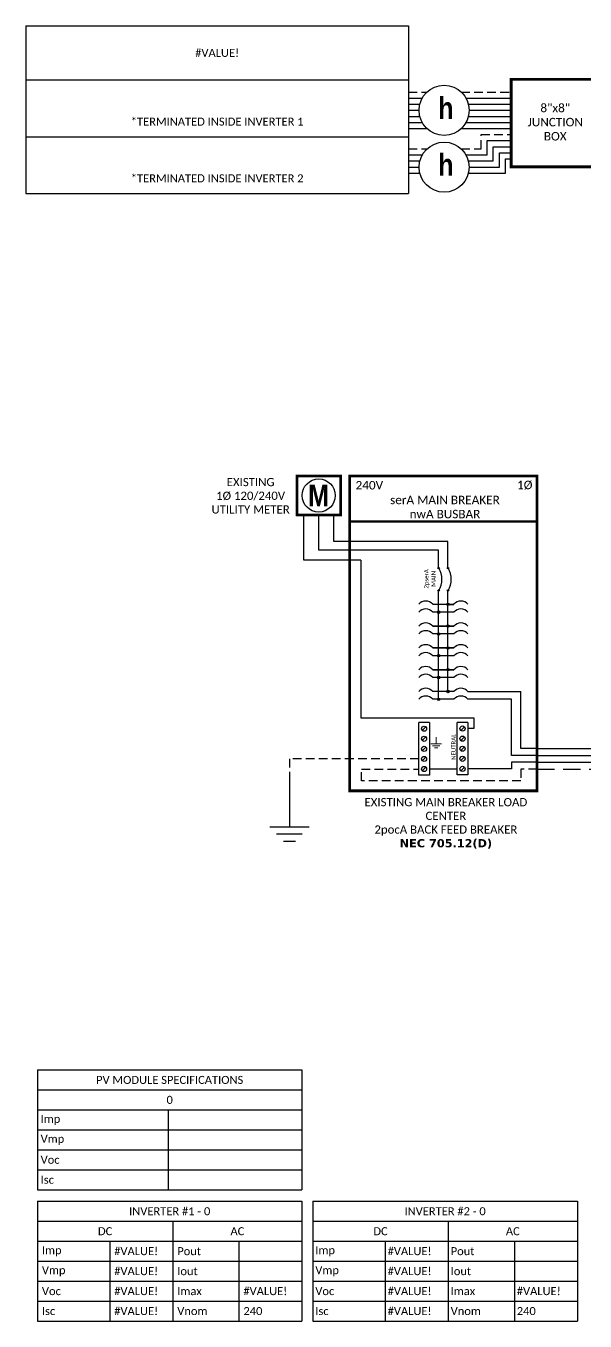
# Model space of a CAD drawing. Header units: feet. Extents: x 21661 to 22296, y 14547 to 15106.
# Drawn here: x 21661 to 21903, y 14547 to 15106 of the extents above; entities that cross this region are included whole.
import ezdxf

# ---------------------------------------------------------------- set-up
doc = ezdxf.new("R2010")
doc.units = ezdxf.units.FT
doc.header["$MEASUREMENT"] = 0
doc.linetypes.add('DASHED', pattern=[0.75, 0.5, -0.25])
doc.linetypes.add('HIDDEN', pattern=[0.375, 0.25, -0.125])
doc.layers.add('TEXT', color=7, linetype='Continuous')
doc.layers.add('Z - TITLEBLOCK TXT', color=7, linetype='Continuous')
doc.styles.add('ONE LINE TXT', font='techb___.ttf')
doc.styles.get("Standard").update_dxf_attribs({"font": 'calibri.ttf'})

# ---------------------------------------------------------------- blocks, each defined once
blk = doc.blocks.new('*U24')
at = {"color": 7}
blk.add_line((-79.14, 9), (0, 9), dxfattribs=at)
at = {"color": 10}
blk.add_line((-79.14, 6), (0, 6), dxfattribs=at)
at = {"color": 253}
blk.add_line((-79.14, 3), (0, 3), dxfattribs=at)
at = {"color": 92, "linetype": 'DASHED', "ltscale": 15}
blk.add_line((-79.14, 0), (0, 0), dxfattribs=at)
blk = doc.blocks.new('breakerPanel')
at = {"linetype": 'Continuous'}
h = blk.add_hatch(color=1, dxfattribs=at)
h.dxf.hatch_style = 1
edge = h.paths.add_edge_path()
edge.add_arc((-42.47, 86.8), 0.291, 0, 360)
h = blk.add_hatch(color=1, dxfattribs=at)
h.dxf.hatch_style = 1
edge = h.paths.add_edge_path()
edge.add_arc((-38.44, 86.8), 0.291, 0, 360)
h = blk.add_hatch(color=1, dxfattribs=at)
h.dxf.hatch_style = 1
edge = h.paths.add_edge_path()
edge.add_arc((-42.47, 77.16), 0.291, 0, 360)
h = blk.add_hatch(color=1, dxfattribs=at)
h.dxf.hatch_style = 1
edge = h.paths.add_edge_path()
edge.add_arc((-38.44, 77.16), 0.291, 0, 360)
h = blk.add_hatch(color=1, dxfattribs=at)
h.dxf.hatch_style = 1
edge = h.paths.add_edge_path()
edge.add_arc((-42.47, 67.78), 0.528, 0, 360)
h = blk.add_hatch(color=1, dxfattribs=at)
h.dxf.hatch_style = 1
edge = h.paths.add_edge_path()
edge.add_arc((-38.44, 71.16), 0.528, 0, 360)
h = blk.add_hatch(color=1, dxfattribs=at)
h.dxf.hatch_style = 1
edge = h.paths.add_edge_path()
edge.add_arc((-38.44, 61.76), 0.528, 0, 360)
h = blk.add_hatch(color=1, dxfattribs=at)
h.dxf.hatch_style = 1
edge = h.paths.add_edge_path()
edge.add_arc((-42.47, 58.38), 0.528, 0, 360)
h = blk.add_hatch(color=1, dxfattribs=at)
h.dxf.hatch_style = 1
edge = h.paths.add_edge_path()
edge.add_arc((-38.44, 52.36), 0.528, 0, 360)
h = blk.add_hatch(color=1, dxfattribs=at)
h.dxf.hatch_style = 1
edge = h.paths.add_edge_path()
edge.add_arc((-42.47, 48.98), 0.528, 0, 360)
h = blk.add_hatch(color=1, dxfattribs=at)
h.dxf.hatch_style = 1
edge = h.paths.add_edge_path()
edge.add_arc((-42.47, 39.58), 0.528, 0, 360)
h = blk.add_hatch(color=1, dxfattribs=at)
h.dxf.hatch_style = 1
edge = h.paths.add_edge_path()
edge.add_arc((-38.44, 42.95), 0.528, 0, 360)
h = blk.add_hatch(color=1, dxfattribs=at)
h.dxf.hatch_style = 1
edge = h.paths.add_edge_path()
edge.add_arc((-38.44, 33.55), 0.528, 0, 360)
h = blk.add_hatch(color=1, dxfattribs=at)
h.dxf.hatch_style = 1
edge = h.paths.add_edge_path()
edge.add_arc((-42.47, 30.17), 0.528, 0, 360)
at = {"color": 155, "true_color": 0x647190}
blk.add_line((-80.92, 126.59), (0, 126.59), dxfattribs=at)
at = {"color": 253, "linetype": 'Continuous'}
for p, q in [((-100.73, 90.2), (-100.73, 109.7)), ((-76.04, 90.2), (-100.73, 90.2)), ((-76.04, 90.2), (-76.04, 22.16)), ((-76.04, 22.16), (-27.25, 22.16)), ((-27.25, 17.57), (-29.89, 17.57)), ((-27.25, 22.16), (-27.25, 17.57)), ((-11.01, 0.16), (-29.89, 0.16)), ((0, 3), (-11.01, 3)), ((-11.01, 3), (-11.01, 0.16))]:
    blk.add_line(p, q, dxfattribs=at)
at = {"color": 10, "linetype": 'Continuous'}
for p, q in [((-94.24, 94.51), (-94.24, 109.7)), ((-42.47, 94.51), (-94.24, 94.51)), ((-42.47, 87.09), (-42.47, 94.51)), ((-42.47, 30.17), (-42.47, 76.87)), ((-35.88, 67.78), (-45.04, 67.78)), ((-35.88, 58.38), (-45.04, 58.38)), ((-35.88, 48.98), (-45.04, 48.98)), ((-35.88, 39.58), (-45.04, 39.58)), ((-35.88, 30.17), (-45.04, 30.17)), ((-10.98, 30.17), (-29.89, 30.17)), ((-10.98, 6), (-10.98, 30.17)), ((0, 6), (-10.98, 6))]:
    blk.add_line(p, q, dxfattribs=at)
at = {"color": 7, "linetype": 'Continuous'}
for p, q in [((-87.75, 98.34), (-87.75, 109.7)), ((-38.44, 98.34), (-87.75, 98.34)), ((-38.44, 87.09), (-38.44, 98.34)), ((-38.44, 61.76), (-38.44, 76.87)), ((-35.88, 71.16), (-45.04, 71.16)), ((-38.44, 71.16), (-35.88, 71.16)), ((-45.04, 61.76), (-35.88, 61.76)), ((-35.88, 61.76), (-45.04, 61.76)), ((-38.44, 52.36), (-38.44, 61.76)), ((-45.04, 52.36), (-35.88, 52.36)), ((-35.88, 52.36), (-45.04, 52.36)), ((-38.44, 42.95), (-38.44, 52.36)), ((-45.04, 42.95), (-35.88, 42.95)), ((-35.88, 42.95), (-45.04, 42.95)), ((-38.44, 33.55), (-38.44, 42.95)), ((-35.88, 33.55), (-45.04, 33.55)), ((-6.96, 9), (-6.96, 33.55))]:
    blk.add_line(p, q, dxfattribs=at)
at = {"lineweight": 50}
blk.add_line((-80.92, 106.95), (0, 106.95), dxfattribs=at)
at = {"color": 7}
for p, q in [((-29.89, 33.55), (-6.96, 33.55)), ((0, 9), (-6.96, 9))]:
    blk.add_line(p, q, dxfattribs=at)
at = {"color": 1, "linetype": 'Continuous'}
for p, q in [((-51.03, -2.51), (-51.03, 20.23)), ((-46.49, 20.23), (-51.03, 20.23)), ((-46.49, 20.23), (-46.49, -2.51)), ((-34.43, -2.43), (-34.43, 20.16)), ((-29.89, 20.16), (-34.43, 20.16)), ((-29.89, 20.16), (-29.89, -2.43)), ((-46.49, -2.51), (-51.03, -2.51)), ((-29.89, -2.43), (-34.43, -2.43))]:
    blk.add_line(p, q, dxfattribs=at)
at = {"color": 4, "linetype": 'Continuous'}
for p, q in [((-47.97, 18.28), (-49.55, 16.71)), ((-31.37, 18.35), (-32.94, 16.78)), ((-47.97, 13.93), (-49.55, 12.36)), ((-31.37, 14), (-32.94, 12.43)), ((-47.97, 9.58), (-49.55, 8.01)), ((-31.37, 9.65), (-32.94, 8.08)), ((-47.97, 5.23), (-49.55, 3.66)), ((-47.97, 0.88), (-49.55, -0.69)), ((-31.37, 5.3), (-32.94, 3.73)), ((-31.37, 0.95), (-32.94, -0.62))]:
    blk.add_line(p, q, dxfattribs=at)
at = {"color": 92, "linetype": 'HIDDEN', "ltscale": 15}
for p, q in [((-51.03, 4.44), (-106.89, 4.44)), ((-106.89, 4.44), (-106.89, -4.87)), ((-75.84, -4.96), (-75.84, 0.09)), ((-75.84, 0.09), (-51.03, 0.09)), ((0, 0), (-6.96, 0)), ((-6.96, -4.96), (-75.84, -4.96)), ((-6.96, 0), (-6.96, -4.96))]:
    blk.add_line(p, q, dxfattribs=at)
at = {"color": 92, "linetype": 'Continuous', "ltscale": 15}
blk.add_line((-34.43, 0.09), (-46.49, 0.09), dxfattribs=at)
at = {"color": 92, "ltscale": 15}
blk.add_line((-106.89, -4.87), (-106.89, -24.84), dxfattribs=at)
at = {"lineweight": 50, "const_width": 1.19}
for points in [[(-103.67, 109.7), (-103.67, 126.59), (-84.82, 126.59), (-84.82, 109.7)], [(-80.92, -9.3), (-80.92, 126.59), (0, 126.59), (0, -9.3)]]:
    blk.add_lwpolyline(points, close=True, dxfattribs=at)
at = {"color": 92, "linetype": 'Continuous', "lineweight": 5, "ltscale": 0.05, "flags": 128}
for points in [[(-43.54, 13.81), (-43.54, 10.97)], [(-45.88, 10.97), (-41.2, 10.97)], [(-42.01, 10.1), (-45.07, 10.1)], [(-42.82, 9.23), (-44.25, 9.23)]]:
    blk.add_lwpolyline(points, dxfattribs=at)
at = {"color": 92, "linetype": 'Continuous', "ltscale": 4, "flags": 128}
for points in [[(-115.37, -24.84), (-98.41, -24.84)], [(-101.35, -27.98), (-112.43, -27.98)], [(-104.29, -31.12), (-109.49, -31.12)]]:
    blk.add_lwpolyline(points, dxfattribs=at)
at = {"linetype": 'Continuous'}
blk.add_circle((-94.24, 118.15), 7.15, dxfattribs=at)
at = {"color": 1, "linetype": 'Continuous'}
for centre, radius in [((-42.47, 86.8), 0.291), ((-38.44, 86.8), 0.291), ((-42.47, 77.16), 0.291), ((-38.44, 77.16), 0.291), ((-42.47, 67.78), 0.528), ((-38.44, 71.16), 0.528), ((-38.44, 61.76), 0.528), ((-42.47, 58.38), 0.528), ((-38.44, 52.36), 0.528), ((-42.47, 48.98), 0.528), ((-42.47, 39.58), 0.528), ((-38.44, 42.95), 0.528), ((-38.44, 33.55), 0.528), ((-42.47, 30.17), 0.528)]:
    blk.add_circle(centre, radius, dxfattribs=at)
at = {"color": 4, "linetype": 'Continuous'}
for centre in [(-48.76, 17.49), (-32.16, 17.57), (-48.76, 13.14), (-32.16, 13.21), (-48.76, 8.79), (-32.16, 8.86), (-32.16, 4.51), (-48.76, 4.44), (-48.76, 0.09), (-32.16, 0.16)]:
    blk.add_circle(centre, 1.11, dxfattribs=at)
at = {"color": 1, "linetype": 'Continuous'}
for centre, radius, start, end in [((-50.14, 81.98), 9.06, 327.8708, 32.1292), ((-46.11, 81.98), 9.06, 327.8708, 32.1292), ((-48.03, 68.62), 3.93, 40.3392, 139.6608), ((-48.03, 65.24), 3.93, 40.3392, 139.6608), ((-32.88, 68.62), 3.93, 40.3392, 139.6608), ((-32.88, 65.24), 3.93, 40.3392, 139.6608), ((-48.03, 59.21), 3.93, 40.3392, 139.6608), ((-32.88, 59.21), 3.93, 40.3392, 139.6608), ((-48.03, 55.84), 3.93, 40.3392, 139.6608), ((-32.88, 55.84), 3.93, 40.3392, 139.6608), ((-48.03, 49.81), 3.93, 40.3392, 139.6608), ((-48.03, 46.43), 3.93, 40.3392, 139.6608), ((-32.88, 49.81), 3.93, 40.3392, 139.6608), ((-32.88, 46.43), 3.93, 40.3392, 139.6608), ((-48.03, 40.41), 3.93, 40.3392, 139.6608), ((-48.03, 37.03), 3.93, 40.3392, 139.6608), ((-32.88, 40.41), 3.93, 40.3392, 139.6608), ((-32.88, 37.03), 3.93, 40.3392, 139.6608), ((-48.03, 31.01), 3.93, 40.3392, 139.6608), ((-32.88, 31.01), 3.93, 40.3392, 139.6608), ((-48.03, 27.63), 3.93, 40.3392, 139.6608), ((-32.88, 27.63), 3.93, 40.3392, 139.6608)]:
    blk.add_arc(centre, radius, start, end, dxfattribs=at)
at = {"color": 253, "linetype": 'Continuous', "style": 'ONE LINE TXT'}
blk.add_text('M', height=9.38, dxfattribs=at).set_placement((-98.8, 113.43))
at = {"color": 4, "linetype": 'Continuous'}
blk.add_text('NEUTRAL', height=1.874, rotation=90, dxfattribs=at).set_placement((-35.08, 4.08))
at = {"color": 1, "attachment_point": 5}
for s, width, gutter_width, heights, insert, char_height in [('EXISTING\\P1Ø 120/240V UTILITY METER', 37.8067, 7.17, [0], (-123.64, 118), 3.5433), ('240V', 0.1481, 0.75, [0], (-72.39, 122.54), 3.658), ('1Ø', 0.1481, 0.75, [0], (-5.31, 122.54), 3.658), ('serA MAIN BREAKER\\PnwA BUSBAR', 72.4998, 0.75, [0], (-39.75, 113.14), 3.6576), ('EXISTING MAIN BREAKER LOAD CENTER\\P2pocA BACK FEED BREAKER \\P{\\fVerdana|b1|i0|c0|p34;NEC 705.12(D)}', 79.2627, 97.94, [154.49], (-39.35, -23.38), 3.5433)]:
    blk.add_mtext_dynamic_manual_height_columns(s, width=width, gutter_width=gutter_width, heights=heights, dxfattribs=dict(at, insert=insert, char_height=char_height))
at = {"color": 4, "linetype": 'Continuous', "insert": (-46.25, 82.15), "char_height": 1.874, "attachment_point": 5, "rotation": 90}
blk.add_mtext_dynamic_manual_height_columns('2pserA\\PMAIN', width=0.1481, gutter_width=0.75, heights=[0], dxfattribs=at)
blk = doc.blocks.new('*U26')
at = {"color": 7}
blk.add_blockref('breakerPanel', (0, 0), dxfattribs=at)
blk = doc.blocks.new('*T17')
at = {"color": 0, "lineweight": -2, "transparency": 16777216}
for p, q in [((0, 0), (114.19, 0)), ((0, 0), (0, -51.7)), ((114.19, 0), (114.19, -51.7)), ((0, -8.62), (114.19, -8.62)), ((58.43, -8.62), (58.43, -51.7)), ((0, -17.23), (114.19, -17.23)), ((31.22, -17.23), (31.22, -51.7)), ((86.98, -17.23), (86.98, -51.7)), ((0, -25.85), (114.19, -25.85)), ((0, -34.47), (114.19, -34.47)), ((0, -43.08), (114.19, -43.08)), ((0, -51.7), (114.19, -51.7))]:
    blk.add_line(p, q, dxfattribs=at)
at = {"color": 0, "linetype": 'Continuous', "transparency": 16777216, "char_height": 3.4544}
for s, insert, width, attachment_point in [('{\\fCalibri|b0|i0|c0;INVERTER #1 - 0', (57.09, -4.31), 110.3293, 5), ('{\\fCalibri|b0|i0|c0;DC', (29.22, -12.93), 54.5755, 5), ('{\\fCalibri|b0|i0|c0;AC', (86.31, -12.93), 51.8976, 5), ('{\\fCalibri|b0|i0|c0;Imp', (1.93, -21.54), 27.3681, 4), ('{\\fCalibri|b0|i0|c0;#VALUE!', (33.15, -21.54), 23.3513, 4), ('{\\fCalibri|b0|i0|c0;Pout', (60.36, -21.54), 24.6902, 4), ('{\\fCalibri|b0|i0|c0;', (88.91, -21.54), 23.3513, 4), ('{\\fCalibri|b0|i0|c0;Vmp', (1.93, -30.16), 27.3681, 4), ('{\\fCalibri|b0|i0|c0;#VALUE!', (33.15, -30.16), 23.3513, 4), ('{\\fCalibri|b0|i0|c0;Iout', (60.36, -30.16), 24.6902, 4), ('{\\fCalibri|b0|i0|c0;', (88.91, -30.16), 23.3513, 4), ('{\\fCalibri|b0|i0|c0;Voc', (1.93, -38.78), 27.3681, 4), ('{\\fCalibri|b0|i0|c0;#VALUE!', (33.15, -38.78), 23.3513, 4), ('{\\fCalibri|b0|i0|c0;Imax', (60.36, -38.78), 24.6902, 4), ('{\\fCalibri|b0|i0|c0;#VALUE!', (88.91, -38.78), 23.3513, 4), ('{\\fCalibri|b0|i0|c0;Isc', (1.93, -47.39), 27.3681, 4), ('{\\fCalibri|b0|i0|c0;#VALUE!', (33.15, -47.39), 23.3513, 4), ('{\\fCalibri|b0|i0|c0;Vnom', (60.36, -47.39), 24.6902, 4), ('{\\fCalibri|b0|i0|c0;240', (88.91, -47.39), 23.3513, 4)]:
    blk.add_mtext(s, dxfattribs=dict(at, insert=insert, width=width, attachment_point=attachment_point))
blk = doc.blocks.new('*T18')
at = {"color": 0, "lineweight": -2, "transparency": 16777216}
for p, q in [((0, 0), (114.19, 0)), ((0, 0), (0, -51.7)), ((114.19, 0), (114.19, -51.7)), ((0, -8.62), (114.19, -8.62)), ((58.43, -8.62), (58.43, -51.7)), ((0, -17.23), (114.19, -17.23)), ((31.22, -17.23), (31.22, -51.7)), ((86.98, -17.23), (86.98, -51.7)), ((0, -25.85), (114.19, -25.85)), ((0, -34.47), (114.19, -34.47)), ((0, -43.08), (114.19, -43.08)), ((0, -51.7), (114.19, -51.7))]:
    blk.add_line(p, q, dxfattribs=at)
at = {"color": 0, "linetype": 'Continuous', "transparency": 16777216, "char_height": 3.4544}
for s, insert, width, attachment_point in [('{\\fCalibri|b0|i0|c0;INVERTER #2 - 0', (57.09, -4.31), 112.0547, 5), ('{\\fCalibri|b0|i0|c0;DC', (29.22, -12.93), 56.3009, 5), ('{\\fCalibri|b0|i0|c0;AC', (86.31, -12.93), 53.623, 5), ('{\\fCalibri|b0|i0|c0;Imp', (1.07, -21.54), 29.0935, 4), ('{\\fCalibri|b0|i0|c0;#VALUE!', (32.29, -21.54), 25.0767, 4), ('{\\fCalibri|b0|i0|c0;Pout', (59.5, -21.54), 26.4156, 4), ('{\\fCalibri|b0|i0|c0;', (88.04, -21.54), 25.0767, 4), ('{\\fCalibri|b0|i0|c0;Vmp', (1.07, -30.16), 29.0935, 4), ('{\\fCalibri|b0|i0|c0;#VALUE!', (32.29, -30.16), 25.0767, 4), ('{\\fCalibri|b0|i0|c0;Iout', (59.5, -30.16), 26.4156, 4), ('{\\fCalibri|b0|i0|c0;', (88.04, -30.16), 25.0767, 4), ('{\\fCalibri|b0|i0|c0;Voc', (1.07, -38.78), 29.0935, 4), ('{\\fCalibri|b0|i0|c0;#VALUE!', (32.29, -38.78), 25.0767, 4), ('{\\fCalibri|b0|i0|c0;Imax', (59.5, -38.78), 26.4156, 4), ('{\\fCalibri|b0|i0|c0;#VALUE!', (88.04, -38.78), 25.0767, 4), ('{\\fCalibri|b0|i0|c0;Isc', (1.07, -47.39), 29.0935, 4), ('{\\fCalibri|b0|i0|c0;#VALUE!', (32.29, -47.39), 25.0767, 4), ('{\\fCalibri|b0|i0|c0;Vnom', (59.5, -47.39), 26.4156, 4), ('{\\fCalibri|b0|i0|c0;240', (88.04, -47.39), 25.0767, 4)]:
    blk.add_mtext(s, dxfattribs=dict(at, insert=insert, width=width, attachment_point=attachment_point))
blk = doc.blocks.new('*T19')
at = {"color": 0, "lineweight": -2, "transparency": 16777216}
for p, q in [((0, 0), (114.19, 0)), ((0, 0), (0, -51.69)), ((114.19, 0), (114.19, -51.69)), ((0, -8.62), (114.19, -8.62)), ((0, -17.23), (114.19, -17.23)), ((56.41, -17.23), (56.41, -51.69)), ((0, -25.85), (114.19, -25.85)), ((0, -34.46), (114.19, -34.46)), ((0, -43.08), (114.19, -43.08)), ((0, -51.69), (114.19, -51.69))]:
    blk.add_line(p, q, dxfattribs=at)
at = {"color": 0, "linetype": 'Continuous', "transparency": 16777216, "char_height": 3.4544}
for s, insert, width, attachment_point in [('{\\fCalibri|b0|i0|c0;PV MODULE SPECIFICATIONS', (57.09, -4.31), 111.433, 5), ('{\\fCalibri|b0|i0|c0;0', (57.09, -12.92), 111.433, 5), ('{\\fCalibri|b0|i0|c0;Imp', (1.38, -21.54), 53.6551, 4), ('{\\fCalibri|b0|i0|c0;', (57.78, -21.54), 55.0254, 4), ('{\\fCalibri|b0|i0|c0;Vmp', (1.38, -30.15), 53.6551, 4), ('{\\fCalibri|b0|i0|c0;', (57.78, -30.15), 55.0254, 4), ('{\\fCalibri|b0|i0|c0;Voc', (1.38, -38.77), 53.6551, 4), ('{\\fCalibri|b0|i0|c0;', (57.78, -38.77), 55.0254, 4), ('{\\fCalibri|b0|i0|c0;Isc', (1.38, -47.39), 53.6551, 4), ('{\\fCalibri|b0|i0|c0;', (57.78, -47.39), 55.0254, 4)]:
    blk.add_mtext(s, dxfattribs=dict(at, insert=insert, width=width, attachment_point=attachment_point))
blk = doc.blocks.new('*T22')
at = {"color": 0, "lineweight": -2, "transparency": 16777216}
for p, q in [((0, 0), (165.11, 0)), ((0, 0), (0, -72.27)), ((165.11, 0), (165.11, -72.27)), ((0, -23.32), (165.11, -23.32)), ((0, -47.8), (165.11, -47.8)), ((0, -72.27), (165.11, -72.27))]:
    blk.add_line(p, q, dxfattribs=at)
at = {"color": 0, "linetype": 'Continuous', "transparency": 16777216, "char_height": 3.4544, "width": 156.9097, "attachment_point": 5}
for s, insert in [('{\\fCalibri|b0|i0|c0;#VALUE!', (82.56, -11.66)), ('{\\fCalibri|b0|i0|c0;^J^J*TERMINATED INSIDE INVERTER 1', (82.56, -35.56)), ('{\\fCalibri|b0|i0|c0;^J^J*TERMINATED INSIDE INVERTER 2', (82.56, -60.03))]:
    blk.add_mtext(s, dxfattribs=dict(at, insert=insert))
blk = doc.blocks.new('8x8box')
at = {"lineweight": 50, "const_width": 1.19}
blk.add_lwpolyline([(37.78, 0), (0, 0), (0, 37.78), (37.78, 37.78)], close=True, dxfattribs=at)
at = {"color": 1, "insert": (19.03, 19.26), "char_height": 3.6576, "attachment_point": 5}
blk.add_mtext_dynamic_manual_height_columns('8"x8"  JUNCTION BOX ', width=0.4767, gutter_width=7.17, heights=[0], dxfattribs=at)

msp = doc.modelspace()

# ---------------------------------------------------------------- linework, layer by layer
at = {"color": 10, "linetype": 'Continuous'}
for p, q in [((21826.38, 15075.07), (21832.34, 15075.07)), ((21851.2, 15075.1), (21870.73, 15075.09)), ((21826.38, 15069.83), (21830.97, 15069.83)), ((21852.59, 15069.82), (21870.73, 15069.83)), ((21826.38, 15064.58), (21832.32, 15064.58)), ((21851.25, 15064.58), (21870.73, 15064.58)), ((21860.38, 15050.6), (21860.38, 15056.73)), ((21860.38, 15056.73), (21870.73, 15056.73)), ((21865.63, 15045.35), (21865.63, 15051.47)), ((21865.63, 15051.47), (21870.73, 15051.47)), ((21826.38, 15050.6), (21832.37, 15050.6)), ((21851.19, 15050.6), (21860.38, 15050.6)), ((21826.38, 15045.35), (21830.97, 15045.35)), ((21852.59, 15045.35), (21865.63, 15045.35))]:
    msp.add_line(p, q, dxfattribs=at)
at = {"color": 7, "linetype": 'Continuous'}
for p, q in [((21826.38, 15072.45), (21831.3, 15072.45)), ((21852.26, 15072.45), (21870.73, 15072.45)), ((21826.38, 15067.2), (21831.29, 15067.2)), ((21852.27, 15067.2), (21870.73, 15067.2)), ((21826.38, 15061.96), (21834.35, 15061.96)), ((21849.22, 15061.96), (21870.73, 15061.96)), ((21863, 15047.98), (21863, 15054.1)), ((21863, 15054.1), (21870.73, 15054.1)), ((21826.38, 15047.98), (21831.31, 15047.98)), ((21852.25, 15047.98), (21863, 15047.98)), ((21868.25, 15042.73), (21868.25, 15048.85)), ((21868.25, 15048.85), (21870.73, 15048.85)), ((21826.38, 15042.73), (21831.28, 15042.73)), ((21852.29, 15042.73), (21868.25, 15042.73))]:
    msp.add_line(p, q, dxfattribs=at)
at = {"color": 253, "linetype": 'Continuous'}
msp.add_line((21863, 15059.33), (21863, 15059.34), dxfattribs=at)
at = {"color": 7, "linetype": 'Continuous'}
for centre in [(21841.78, 15069.81), (21841.78, 15045.28)]:
    msp.add_circle(centre, 10.81, dxfattribs=at)
at = {"layer": 'TEXT', "color": 92, "linetype": 'HIDDEN', "ltscale": 15}
for p, q in [((21826.38, 15077.69), (21834.41, 15077.69)), ((21849.18, 15077.69), (21870.73, 15077.69)), ((21857.76, 15053.22), (21857.76, 15059.33)), ((21857.76, 15059.33), (21870.73, 15059.33)), ((21826.38, 15053.22), (21834.61, 15053.22)), ((21849.12, 15053.22), (21857.76, 15053.22))]:
    msp.add_line(p, q, dxfattribs=at)

# ---------------------------------------------------------------- block references
for name, p in [('*T22', (21661.27, 15106.24)), ('*T19', (21666.25, 14655.7)), ('*T17', (21666.25, 14599.03)), ('*T18', (21785.13, 14599.03))]:
    msp.add_blockref(name, p)
at = {"color": 7}
for name, p in [('8x8box', (21870.73, 15045.44)), ('*U26', (21881.91, 14785.47)), ('*U24', (21961.05, 14785.47))]:
    msp.add_blockref(name, p, dxfattribs=at)

# ---------------------------------------------------------------- texts
at = {"layer": 'Z - TITLEBLOCK TXT', "color": 1, "linetype": 'Continuous', "char_height": 9.3833, "attachment_point": 1, "style": 'ONE LINE TXT'}
for insert in [(21839.28, 15075.46), (21839.28, 15051.01)]:
    msp.add_mtext_dynamic_manual_height_columns('{\\W1;\\C256;h}', width=0.1385, gutter_width=2.13, heights=[0], dxfattribs=dict(at, insert=insert))

doc.saveas('drawing.dxf')
